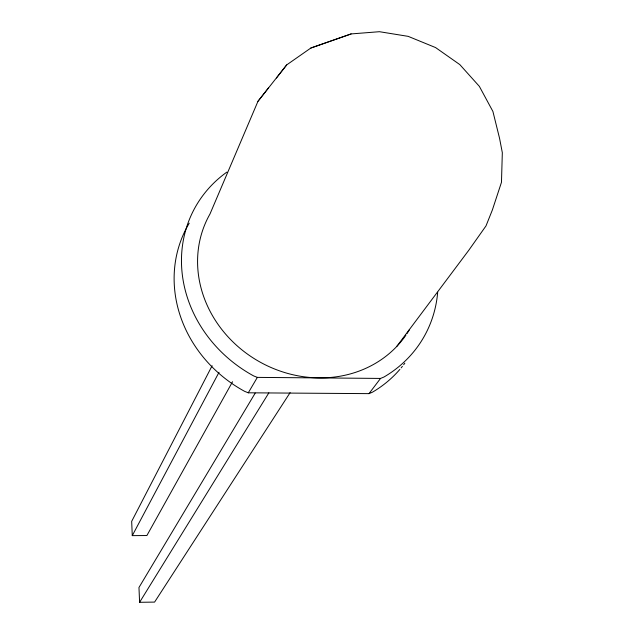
<?xml version="1.0" encoding="UTF-8"?>
<svg xmlns="http://www.w3.org/2000/svg" width="634" height="634" viewBox="0 0 634 634"><rect width="100%" height="100%" fill="white"/><g stroke="black" fill="none" stroke-linecap="round" stroke-linejoin="round"><path stroke-width="0.95" d="M268.618 87.73L257.959 101.329L209.989 213.999A115.285 103.778 29.9 0 0 254.813 359.002A115.285 103.778 29.9 0 0 405.871 335.243M212.121 365.723L131.674 521.37L132.276 535.635L146.89 535.532L232.543 381.723M132.276 535.635L219.023 372.277M189.225 223.208A128.694 116.323 29.9 0 0 244.716 391.392L248.29 392.803L257.349 377.388L380.543 378.427L383.895 377.056A131.436 118.32 29.9 0 0 437.682 292.258M255.209 393.112L138.965 587.496L139.599 602.3L154.585 602.094L290.126 392.62M139.599 602.3L268.84 392.874M396.63 346.584L468.756 250.303L486.001 225.902L492.364 209.981L501.47 182.299L502.326 152.691L499.56 138.331L492.911 111.457L479.344 86.343L459.801 64.589L435.566 47.566L408.193 36.36L379.433 31.7L351.133 33.927L310.85 48.026L286.679 64.914L257.959 101.329M248.29 392.803L368.988 393.635L380.543 378.427M276.432 77.99L286.679 64.914M368.988 393.635L372.277 392.287A128.694 116.323 29.9 0 0 399.888 369.376M351.133 33.927L310.85 48.026M257.349 377.388L253.703 375.946A131.436 118.32 29.9 0 1 226.861 172.107M409.548 329.49A115.285 103.778 29.9 0 1 406.965 333.619M404.825 363.187A128.694 116.323 29.9 0 1 403.636 364.772M402.408 366.333A128.694 116.323 29.9 0 1 401.163 367.863"/></g></svg>
